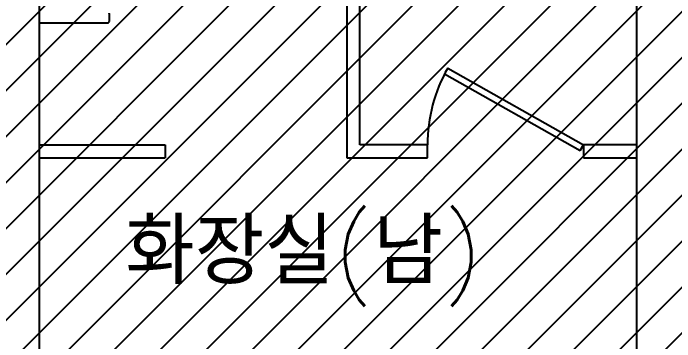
# Model space of a CAD drawing. Header units: millimetres. Extents: x 83956 to 461956, y 36707 to 125807.
# Drawn here: x 164795 to 167342, y 55195 to 56460 of the extents above; entities that cross this region are included whole.
import ezdxf

# ---------------------------------------------------------------- set-up
doc = ezdxf.new("R2010")
doc.units = ezdxf.units.MM
doc.header["$LTSCALE"] = 100
doc.header["$MEASUREMENT"] = 0
doc.layers.add('ARCH', color=9, linetype='CONTINUOUS')
doc.layers.add('PIPE', color=3, linetype='CONTINUOUS')
doc.styles.add('GHS', font='romans.shx', dxfattribs={"bigfont": 'ghs.shx'})

msp = doc.modelspace()

# ---------------------------------------------------------------- hatches: boundary and pattern name
at = {"layer": 'PIPE', "ltscale": 2}
h = msp.add_hatch(dxfattribs=at)
h.set_pattern_fill('ANSI31', color=1, scale=1000, style=0)
h.set_pattern_definition([(45, (-1557911.26, -8621795.84), (-88.3883476, 88.3883476), [])])
h.paths.add_polyline_path([(161388, 57950.6), (168053.8, 57950.6), (168053.8, 53615.1), (161388, 53615.1)])

# ---------------------------------------------------------------- linework, layer by layer
at = {"layer": 'ARCH'}
for p, q in [((164895.3, 57301.3), (164895.3, 54201.3)), ((166080.3, 57301.3), (166080.3, 55903)), ((166130.3, 55953), (166130.3, 57301.3)), ((167195.3, 57301.3), (167195.3, 54491.3)), ((165165.3, 56437.9), (165165.3, 56457.9)), ((164895.3, 56422.9), (165030.3, 56422.9)), ((165030.3, 56422.9), (165160.3, 56422.9)), ((165165.3, 56427.9), (165165.3, 56437.9)), ((166467.9, 56248.2), (166990.3, 55953)), ((166456.1, 56226.2), (166978, 55931.2)), ((164895.3, 55953), (165380.4, 55953)), ((165380.4, 55953), (165380.4, 55903)), ((166390.3, 55953), (166130.3, 55953)), ((166390.3, 55903), (166390.3, 55953)), ((166978, 55931.2), (166990.3, 55953)), ((167195.3, 55953), (166990.3, 55953)), ((166990.3, 55953), (166990.3, 55903)), ((164895.3, 55903), (165380.4, 55903)), ((166080.3, 55903), (166390.3, 55903)), ((166990.3, 55903), (167195.3, 55903))]:
    msp.add_line(p, q, dxfattribs=at)
for centre, radius, start, end in [((165162.9, 56457.9), 2.35, 0, 45), ((165160.3, 56427.9), 5, 270, 315), ((165160.3, 56427.9), 5, 315, 0), ((166990.3, 55953), 600, 150.5241, 180)]:
    msp.add_arc(centre, radius, start, end, dxfattribs=at)

# ---------------------------------------------------------------- texts
at = {"layer": 'ARCH', "style": 'GHS'}
msp.add_text('화장실(남)', height=253.12, dxfattribs=at).set_placement((165226.7, 55416.6))

doc.saveas('drawing.dxf')
